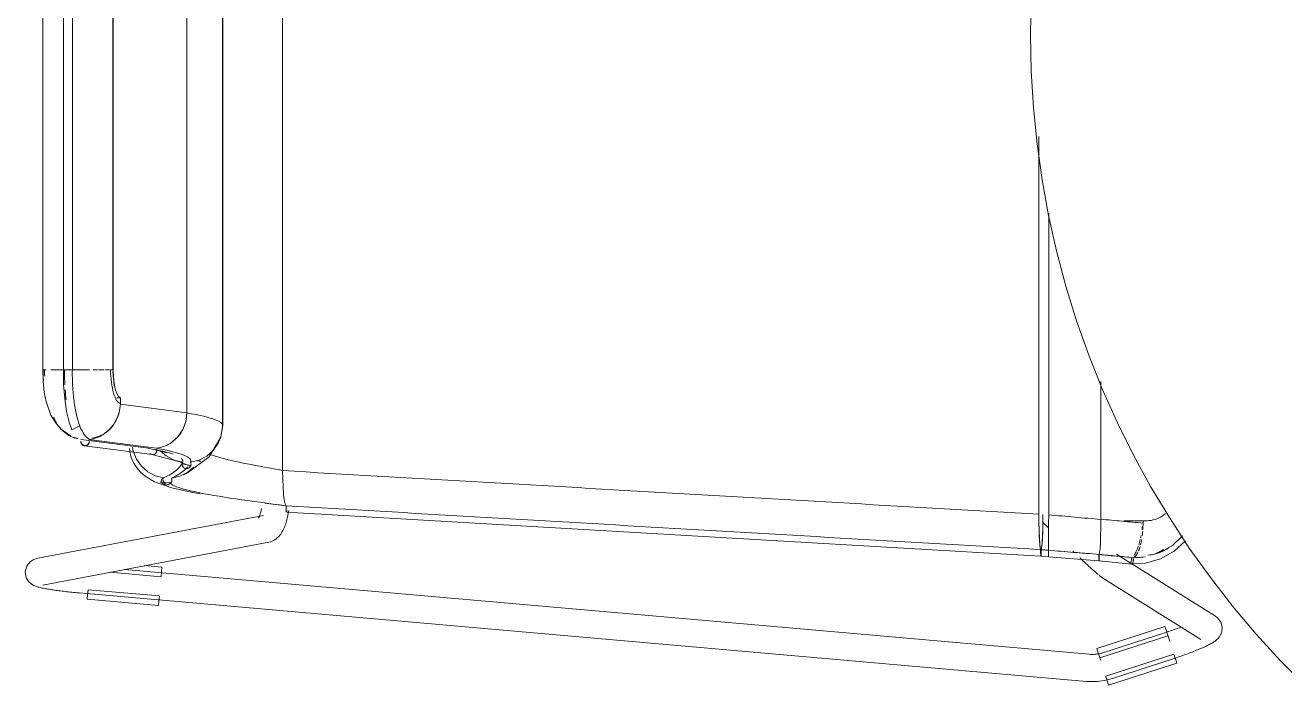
# Model space of a CAD drawing. Header units: millimetres. Extents: x 79795 to 317870, y -36033 to 97293.
# Drawn here: x 171643 to 172197, y 12019 to 12310 of the extents above; entities that cross this region are included whole.
import ezdxf

# ---------------------------------------------------------------- set-up
doc = ezdxf.new("R2010")
doc.units = ezdxf.units.MM
doc.header["$MEASUREMENT"] = 0
doc.layers.add('I-FURN', color=8, linetype='CONTINUOUS', lineweight=9)

msp = doc.modelspace()

# ---------------------------------------------------------------- linework, layer by layer
at = {"layer": 'I-FURN'}
for p, q in [((171756.06, 12497.27), (171756.06, 12113.87)), ((171756.06, 12113.87), (171756.06, 12497.27)), ((171729.55, 12477.97), (171729.55, 12133.18)), ((171729.55, 12133.18), (171729.55, 12477.97)), ((171713.96, 12471.93), (171713.96, 12139.22)), ((171713.96, 12139.22), (171713.96, 12471.93)), ((171650.59, 12453), (171650.59, 12158.15)), ((171659.63, 12453), (171659.63, 12158.15)), ((171663.59, 12158.15), (171663.59, 12453)), ((171681.43, 12453), (171681.43, 12158.15)), ((171681.49, 12158.15), (171681.49, 12453)), ((171729.71, 12133.72), (171729.71, 12438.52)), ((172085.19, 12314.21), (172085.09, 12305.57)), ((172085.09, 12305.57), (172085.41, 12289.58)), ((172085.41, 12289.58), (172086.37, 12273.61)), ((172086.37, 12273.61), (172087.97, 12257.69)), ((172088.79, 12260.89), (172088.79, 12094.62)), ((172088.79, 12094.62), (172088.79, 12260.89)), ((172087.97, 12257.69), (172090.2, 12241.85)), ((172090.2, 12241.85), (172093.07, 12226.11)), ((172093.07, 12226.11), (172096.56, 12210.49)), ((172093.11, 12227.19), (172093.11, 12094.36)), ((172093.11, 12094.36), (172093.11, 12227.19)), ((172096.56, 12210.49), (172100.67, 12195.03)), ((172100.67, 12195.03), (172105.4, 12179.75)), ((172105.4, 12179.75), (172110.73, 12164.66)), ((172110.73, 12164.66), (172116.67, 12149.81)), ((171650.59, 12158.15), (171650.7, 12153.12)), ((171650.59, 12158.15), (171650.76, 12158.15)), ((171652.08, 12158.15), (171650.61, 12158.15)), ((171656.69, 12158.15), (171654.11, 12158.15)), ((171656.84, 12158.15), (171659.87, 12158.15)), ((171659.87, 12158.15), (171656.86, 12158.15)), ((171659.63, 12158.15), (171659.72, 12151.61)), ((171659.63, 12158.15), (171659.7, 12158.15)), ((171663.48, 12158.15), (171659.63, 12158.15)), ((171659.7, 12158.15), (171659.89, 12158.15)), ((171659.89, 12158.15), (171660.2, 12158.15)), ((171660.2, 12158.15), (171660.59, 12158.15)), ((171660.59, 12158.15), (171661.04, 12158.15)), ((171661.04, 12158.15), (171661.53, 12158.15)), ((171661.53, 12158.15), (171662.03, 12158.15)), ((171662.03, 12158.15), (171662.51, 12158.15)), ((171662.51, 12158.15), (171662.92, 12158.15)), ((171662.92, 12158.15), (171663.25, 12158.15)), ((171663.25, 12158.15), (171663.48, 12158.15)), ((171663.56, 12158.15), (171667.37, 12158.15)), ((171671.12, 12158.15), (171663.56, 12158.15)), ((171667.56, 12158.15), (171667.9, 12158.15)), ((171674.59, 12158.15), (171672.75, 12158.15)), ((171677.58, 12158.15), (171675.11, 12158.15)), ((171679.9, 12158.15), (171678.16, 12158.15)), ((171681.6, 12155.11), (171681.49, 12158.15)), ((171681.92, 12152.26), (171681.6, 12155.11)), ((171650.7, 12153.12), (171651.21, 12148.3)), ((171651.21, 12148.3), (171652, 12144.26)), ((171659.72, 12151.61), (171660.21, 12145.48)), ((171682.43, 12149.77), (171681.92, 12152.26)), ((171683.1, 12147.78), (171682.43, 12149.77)), ((171683.89, 12146.43), (171683.1, 12147.78)), ((172116.07, 12092.42), (172116.07, 12152.97)), ((172116.07, 12152.97), (172116.07, 12092.42)), ((172116.67, 12149.81), (172123.19, 12135.2)), ((171652, 12144.26), (171654.12, 12138.21)), ((171660.21, 12145.48), (171661.05, 12139.86)), ((171683.08, 12145.79), (171684.75, 12145.79)), ((171684.75, 12145.79), (171683.89, 12146.43)), ((171684.68, 12143.08), (171684.75, 12145.79)), ((171713.96, 12139.22), (171684.68, 12143.08)), ((171654.12, 12138.21), (171656.52, 12134.33)), ((171661.05, 12139.86), (171662.15, 12135.17)), ((171713.48, 12135.45), (171713.96, 12139.22)), ((171656.52, 12134.33), (171658.81, 12131.86)), ((171658.81, 12131.86), (171662.71, 12129.18)), ((171662.15, 12135.17), (171663.31, 12131.72)), ((171663.31, 12131.72), (171666.85, 12133.48)), ((171710.08, 12128.79), (171712.16, 12131.9)), ((171712.16, 12131.9), (171713.48, 12135.45)), ((171729.71, 12133.72), (171728.91, 12128.68)), ((171729.55, 12133.18), (171729.08, 12129.39)), ((171729.08, 12129.39), (171729.55, 12133.18)), ((172123.19, 12135.2), (172130.3, 12120.86)), ((171662.71, 12129.18), (171662.9, 12129.08)), ((171667.34, 12127.54), (171697.03, 12123.69)), ((171670.87, 12127.08), (171673.31, 12126.76)), ((171670.88, 12127.51), (171700.58, 12123.67)), ((171707.34, 12126.3), (171710.08, 12128.79)), ((171728.84, 12128.53), (171723.73, 12119.88)), ((171727.71, 12125.82), (171725.54, 12122.69)), ((171725.55, 12122.68), (171727.72, 12125.82)), ((171728.91, 12128.68), (171727.54, 12125.51)), ((171729.08, 12129.39), (171727.71, 12125.82)), ((171727.72, 12125.82), (171729.08, 12129.39)), ((171668.9, 12124.7), (171698.67, 12120.84)), ((171688.68, 12123.57), (171688.82, 12122.15)), ((171688.82, 12122.15), (171689.48, 12119.65)), ((171690.34, 12122.3), (171689.97, 12124.04)), ((171689.97, 12124.04), (171690.34, 12122.29)), ((171690.34, 12122.29), (171691.74, 12118.78)), ((171702.54, 12122.44), (171696.25, 12123.82)), ((171697.61, 12121.37), (171698, 12121.08)), ((171698, 12121.08), (171698.44, 12120.89)), ((171698.44, 12120.89), (171698.91, 12120.83)), ((171698.59, 12120.86), (171710.21, 12117.89)), ((171698.91, 12120.83), (171699.38, 12120.89)), ((171699.38, 12120.89), (171699.82, 12121.08)), ((171699.82, 12121.08), (171700.2, 12121.38)), ((171700.2, 12121.38), (171700.5, 12121.76)), ((171700.5, 12121.76), (171700.69, 12122.21)), ((171700.69, 12122.21), (171700.77, 12122.7)), ((171700.77, 12122.7), (171700.74, 12123.2)), ((171702.07, 12122.68), (171704.95, 12120.18)), ((171704.98, 12121.68), (171702.54, 12122.44)), ((171722.67, 12120.18), (171719.28, 12118.43)), ((171719.28, 12118.42), (171722.67, 12120.18)), ((171725.54, 12122.69), (171722.67, 12120.18)), ((171722.67, 12120.18), (171725.55, 12122.68)), ((172130.3, 12120.86), (172137.97, 12106.82)), ((171689.48, 12119.65), (171690.51, 12117.28)), ((171690.51, 12117.28), (171691.89, 12115.08)), ((171691.74, 12118.78), (171693.91, 12115.7)), ((171691.89, 12115.08), (171693.57, 12113.11)), ((171693.91, 12115.7), (171696.74, 12113.22)), ((171705.25, 12119.98), (171708.34, 12118.42)), ((171708.34, 12118.42), (171712.06, 12117.53)), ((171710.21, 12117.89), (171715.53, 12115.72)), ((171711.77, 12116.85), (171715.66, 12116.02)), ((171711.86, 12116.57), (171711.9, 12117.06)), ((171711.89, 12117.06), (171711.86, 12116.56)), ((171711.94, 12116.07), (171711.86, 12116.57)), ((171711.86, 12116.56), (171711.94, 12116.07)), ((171712.06, 12117.53), (171711.89, 12117.06)), ((171711.9, 12117.06), (171712.06, 12117.53)), ((171712.14, 12115.62), (171711.94, 12116.07)), ((171711.94, 12116.07), (171712.14, 12115.62)), ((171712.46, 12115.24), (171712.14, 12115.62)), ((171712.14, 12115.62), (171712.46, 12115.24)), ((171712.86, 12114.95), (171712.46, 12115.24)), ((171712.46, 12115.24), (171712.86, 12114.94)), ((171713.32, 12114.76), (171712.86, 12114.95)), ((171712.86, 12114.94), (171713.32, 12114.75)), ((171713.81, 12114.69), (171713.32, 12114.76)), ((171713.32, 12114.75), (171713.81, 12114.69)), ((171714.3, 12114.76), (171713.81, 12114.69)), ((171713.81, 12114.69), (171714.3, 12114.75)), ((171716.95, 12115.35), (171714.11, 12112.96)), ((171714.11, 12112.94), (171716.95, 12115.35)), ((171723.73, 12119.88), (171714.19, 12112.9)), ((171714.76, 12114.95), (171714.3, 12114.76)), ((171714.3, 12114.75), (171714.76, 12114.94)), ((171715.16, 12115.24), (171714.76, 12114.95)), ((171714.76, 12114.94), (171715.17, 12115.24)), ((171715.48, 12115.62), (171715.16, 12115.24)), ((171715.17, 12115.24), (171715.48, 12115.62)), ((171715.68, 12116.07), (171715.48, 12115.62)), ((171715.48, 12115.62), (171715.68, 12116.07)), ((171715.56, 12117.53), (171719.28, 12118.42)), ((171715.56, 12117.53), (171715.72, 12117.06)), ((171715.73, 12117.06), (171715.56, 12117.53)), ((171715.76, 12116.57), (171715.68, 12116.07)), ((171715.68, 12116.07), (171715.76, 12116.56)), ((171715.72, 12117.06), (171715.76, 12116.57)), ((171715.76, 12116.56), (171715.73, 12117.06)), ((171693.57, 12113.11), (171695.53, 12111.37)), ((171695.53, 12111.37), (171699.65, 12108.86)), ((171696.74, 12113.22), (171700.06, 12111.48)), ((171700.06, 12111.48), (171703.69, 12110.57)), ((171702.77, 12109.66), (171702.44, 12108.5)), ((171703.56, 12109.11), (171703.48, 12109.6)), ((171703.48, 12109.6), (171703.56, 12109.11)), ((171703.52, 12110.1), (171703.69, 12110.57)), ((171703.69, 12110.57), (171703.52, 12110.1)), ((171703.75, 12108.66), (171703.56, 12109.11)), ((171703.56, 12109.11), (171703.75, 12108.65)), ((171707.26, 12109.06), (171707.06, 12108.61)), ((171707.06, 12108.6), (171707.27, 12109.05)), ((171710.79, 12111.31), (171707.17, 12110.52)), ((171707.17, 12110.52), (171710.79, 12111.3)), ((171707.17, 12110.52), (171707.32, 12110.05)), ((171707.33, 12110.05), (171707.17, 12110.52)), ((171707.35, 12109.55), (171707.26, 12109.06)), ((171707.27, 12109.05), (171707.36, 12109.55)), ((171707.32, 12110.05), (171707.35, 12109.55)), ((171707.36, 12109.55), (171707.33, 12110.05)), ((171714.11, 12112.96), (171710.79, 12111.31)), ((171710.79, 12111.3), (171714.11, 12112.94)), ((171714.19, 12112.9), (171712.44, 12112.01)), ((171756.06, 12113.87), (171756.11, 12110.11)), ((171756.12, 12110.1), (171756.06, 12113.8)), ((171756.11, 12110.11), (171756.27, 12106.57)), ((171756.27, 12106.57), (171756.12, 12110.04)), ((171699.65, 12108.86), (171707.27, 12106.19)), ((171702.44, 12108.5), (171706.29, 12108.69)), ((171704.06, 12108.27), (171703.75, 12108.66)), ((171703.75, 12108.65), (171704.06, 12108.26)), ((171704.45, 12107.97), (171704.06, 12108.27)), ((171704.06, 12108.26), (171704.45, 12107.96)), ((171704.91, 12107.77), (171704.45, 12107.97)), ((171704.45, 12107.96), (171704.91, 12107.77)), ((171705.39, 12107.7), (171704.91, 12107.77)), ((171704.91, 12107.77), (171705.39, 12107.69)), ((171705.88, 12107.76), (171705.39, 12107.7)), ((171705.39, 12107.69), (171705.88, 12107.75)), ((171706.34, 12107.94), (171705.88, 12107.76)), ((171705.88, 12107.75), (171706.34, 12107.94)), ((171706.74, 12108.23), (171706.34, 12107.94)), ((171706.34, 12107.94), (171706.74, 12108.23)), ((171707.06, 12108.61), (171706.74, 12108.23)), ((171706.74, 12108.23), (171707.06, 12108.6)), ((171707.27, 12106.19), (171715.79, 12104.3)), ((171715.79, 12104.3), (171719.86, 12103.57)), ((171756.27, 12106.57), (171756.51, 12103.47)), ((171756.51, 12103.47), (171756.27, 12106.52)), ((171756.51, 12103.47), (171756.82, 12100.97)), ((171756.82, 12100.97), (171756.51, 12103.44)), ((172137.97, 12106.82), (172146.19, 12093.1)), ((171756.82, 12100.97), (171757.18, 12099.23)), ((171757.19, 12099.23), (171756.82, 12100.96)), ((171757.18, 12099.23), (171757.59, 12098.32)), ((171757.59, 12098.32), (171757.19, 12099.23)), ((171757.57, 12097.85), (171757.56, 12097.36)), ((171757.56, 12097.35), (171757.57, 12097.85)), ((171757.59, 12098.32), (171757.57, 12097.85)), ((171757.57, 12097.85), (171757.59, 12098.32)), ((171747.69, 12094.06), (171648.4, 12075.24)), ((171745.46, 12092.84), (171745.48, 12092.86)), ((171745.48, 12092.86), (171745.52, 12092.93)), ((171745.52, 12092.93), (171745.57, 12093.02)), ((171745.57, 12093.02), (171745.64, 12093.17)), ((171745.64, 12093.17), (171745.73, 12093.37)), ((171745.73, 12093.37), (171745.83, 12093.6)), ((171745.83, 12093.6), (171745.93, 12093.87)), ((171745.93, 12093.87), (171746.03, 12094.17)), ((171746.03, 12094.17), (171746.14, 12094.51)), ((171746.14, 12094.51), (171746.25, 12094.87)), ((171746.25, 12094.87), (171746.36, 12095.27)), ((171746.36, 12095.27), (171746.46, 12095.69)), ((171746.46, 12095.69), (171746.57, 12096.14)), ((171746.57, 12096.14), (171746.67, 12096.61)), ((171746.67, 12096.61), (171746.77, 12097.1)), ((171757.56, 12097.36), (171757.57, 12096.86)), ((171757.57, 12096.86), (171757.56, 12097.35)), ((171757.57, 12096.86), (171757.59, 12096.41)), ((171757.59, 12096.41), (171757.57, 12096.86)), ((171757.59, 12096.41), (171757.63, 12096.02)), ((171757.63, 12096.02), (171757.59, 12096.41)), ((171757.63, 12096.02), (171757.67, 12095.73)), ((171757.67, 12095.72), (171757.63, 12096.02)), ((171757.77, 12095.46), (171757.83, 12095.52)), ((171757.83, 12095.52), (171757.77, 12095.46)), ((172089.68, 12076.17), (171757.77, 12095.46)), ((171757.88, 12095.71), (171757.92, 12096)), ((171757.92, 12095.99), (171757.88, 12095.7)), ((171757.92, 12096), (171757.96, 12096.38)), ((171757.96, 12096.37), (171757.92, 12095.99)), ((171757.96, 12092.22), (171758.13, 12092.86)), ((171758.13, 12092.86), (171758.28, 12093.52)), ((171758.28, 12093.52), (171758.42, 12094.19)), ((171758.42, 12094.19), (171758.56, 12094.87)), ((171758.56, 12094.87), (171758.68, 12095.56)), ((171758.68, 12095.56), (171758.8, 12096.27)), ((172088.79, 12094.62), (172088.82, 12090.84)), ((172090.55, 12090.83), (172090.58, 12094.51)), ((172093.11, 12094.36), (172093.1, 12090.57)), ((172093.1, 12090.57), (172093.11, 12094.36)), ((172116.05, 12088.65), (172116.07, 12092.42)), ((172146.19, 12093.1), (172154.96, 12079.72)), ((171755.62, 12086.44), (171755.94, 12086.98)), ((171755.94, 12086.98), (171756.23, 12087.51)), ((171756.23, 12087.51), (171756.5, 12088.07)), ((171756.5, 12088.07), (171756.75, 12088.63)), ((171756.75, 12088.63), (171756.99, 12089.2)), ((171756.99, 12089.2), (171757.21, 12089.78)), ((171757.21, 12089.78), (171757.42, 12090.37)), ((171757.42, 12090.37), (171757.61, 12090.97)), ((171757.61, 12090.97), (171757.79, 12091.59)), ((171757.79, 12091.59), (171757.96, 12092.22)), ((172088.82, 12090.84), (172088.89, 12087.27)), ((172088.89, 12087.27), (172089.02, 12084.14)), ((172090.35, 12084.16), (172090.47, 12087.28)), ((172090.43, 12091.13), (172093.1, 12088.56)), ((172090.47, 12087.28), (172090.55, 12090.83)), ((172092.99, 12087.01), (172092.98, 12090.57)), ((172092.98, 12090.57), (172092.99, 12087.01)), ((172093.1, 12087), (172093.09, 12083.87)), ((172093.09, 12083.87), (172093.1, 12087)), ((172093.1, 12090.57), (172093.1, 12087.01)), ((172093.1, 12087), (172093.1, 12090.57)), ((172115.97, 12085.12), (172116.05, 12088.56)), ((172116.05, 12088.56), (172115.97, 12085.05)), ((172116.07, 12092.3), (172116.05, 12088.65)), ((172126.11, 12091.71), (172135.87, 12091.71)), ((172134.63, 12091.76), (172134.63, 12090.72)), ((171650.64, 12063.45), (171749.93, 12082.27)), ((171749.93, 12082.27), (171750.91, 12082.52)), ((171750.91, 12082.52), (171751.81, 12082.89)), ((171751.81, 12082.89), (171752.6, 12083.33)), ((171752.6, 12083.33), (171753.29, 12083.81)), ((171753.29, 12083.81), (171753.88, 12084.32)), ((171753.88, 12084.32), (171754.4, 12084.84)), ((171754.4, 12084.84), (171754.86, 12085.37)), ((171754.86, 12085.37), (171755.26, 12085.9)), ((171755.26, 12085.9), (171755.62, 12086.44)), ((172089.02, 12084.14), (172089.18, 12081.64)), ((172089.18, 12081.64), (172089.37, 12079.89)), ((172089.99, 12079.91), (172090.18, 12081.66)), ((172090.18, 12081.66), (172090.35, 12084.16)), ((172093.01, 12081.39), (172092.99, 12083.89)), ((172092.99, 12083.88), (172093.01, 12081.38)), ((172093.02, 12079.64), (172093.01, 12081.39)), ((172093.01, 12081.38), (172093.02, 12079.63)), ((172093.08, 12081.37), (172093.06, 12079.62)), ((172093.06, 12079.62), (172093.08, 12081.37)), ((172093.09, 12083.87), (172093.08, 12081.37)), ((172093.08, 12081.37), (172093.09, 12083.87)), ((172115.71, 12079.54), (172115.86, 12082.02)), ((172115.86, 12081.98), (172115.71, 12079.54)), ((172115.86, 12082.02), (172115.97, 12085.12)), ((172115.97, 12085.05), (172115.86, 12082.02)), ((172147.7, 12081), (172151.92, 12085.03)), ((172148.28, 12078.32), (172153.28, 12082.92)), ((172089.37, 12079.89), (172089.58, 12079)), ((172089.58, 12079), (172089.57, 12078.53)), ((172089.57, 12078.53), (172089.57, 12078.04)), ((172089.57, 12078.04), (172089.58, 12077.55)), ((172089.58, 12077.55), (172089.59, 12077.1)), ((172089.59, 12077.1), (172089.61, 12076.72)), ((172089.61, 12076.72), (172089.63, 12076.42)), ((172089.63, 12076.42), (172089.66, 12076.23)), ((172089.66, 12076.23), (172089.68, 12076.17)), ((172089.68, 12076.17), (172089.71, 12076.24)), ((172089.68, 12076.16), (172093.04, 12075.9)), ((172089.71, 12076.24), (172089.74, 12076.43)), ((172089.74, 12076.43), (172089.76, 12076.72)), ((172089.76, 12076.72), (172089.78, 12077.1)), ((172089.78, 12079.01), (172089.99, 12079.91)), ((172089.79, 12078.54), (172089.78, 12079.01)), ((172089.78, 12077.1), (172089.79, 12077.56)), ((172089.79, 12078.05), (172089.79, 12078.54)), ((172089.79, 12077.56), (172089.79, 12078.05)), ((172093.03, 12078.27), (172093.04, 12078.74)), ((172093.04, 12078.74), (172093.03, 12078.27)), ((172093.03, 12077.77), (172093.03, 12078.27)), ((172093.03, 12078.27), (172093.03, 12077.77)), ((172093.03, 12077.28), (172093.03, 12077.77)), ((172093.03, 12077.77), (172093.03, 12077.28)), ((172093.04, 12076.83), (172093.03, 12077.28)), ((172093.03, 12077.28), (172093.04, 12076.83)), ((172093.04, 12076.45), (172093.04, 12076.83)), ((172093.04, 12076.83), (172093.04, 12076.44)), ((172093.04, 12076.15), (172093.04, 12076.45)), ((172093.04, 12076.44), (172093.04, 12076.15)), ((172093.05, 12076.15), (172093.04, 12075.96)), ((172093.04, 12075.97), (172093.04, 12076.15)), ((172093.04, 12076.15), (172093.04, 12075.96)), ((172093.04, 12075.96), (172093.05, 12076.15)), ((172093.04, 12075.9), (172093.04, 12075.97)), ((172093.04, 12075.96), (172093.04, 12075.9)), ((172093.04, 12075.96), (172093.04, 12075.89)), ((172093.04, 12075.89), (172093.04, 12075.96)), ((172115.24, 12074.07), (172093.04, 12075.89)), ((172093.06, 12079.62), (172093.05, 12078.73)), ((172093.05, 12078.73), (172093.06, 12079.62)), ((172093.05, 12078.73), (172093.05, 12078.26)), ((172093.05, 12078.26), (172093.05, 12078.73)), ((172093.05, 12078.26), (172093.05, 12077.77)), ((172093.05, 12077.76), (172093.05, 12078.26)), ((172093.05, 12077.77), (172093.05, 12077.28)), ((172093.05, 12077.27), (172093.05, 12077.76)), ((172093.05, 12077.28), (172093.05, 12076.83)), ((172093.05, 12076.82), (172093.05, 12077.27)), ((172093.05, 12076.83), (172093.05, 12076.44)), ((172093.05, 12076.44), (172093.05, 12076.82)), ((172093.05, 12076.44), (172093.05, 12076.15)), ((172093.05, 12076.15), (172093.05, 12076.44)), ((172104.29, 12077.8), (172103.78, 12078.28)), ((172115.14, 12076.43), (172115.15, 12076.91)), ((172115.15, 12076.9), (172115.14, 12076.43)), ((172115.14, 12076.43), (172115.14, 12075.93)), ((172115.14, 12075.94), (172115.14, 12076.43)), ((172115.14, 12075.45), (172115.14, 12075.94)), ((172115.14, 12075.93), (172115.14, 12075.44)), ((172115.34, 12076.92), (172115.53, 12077.81)), ((172115.53, 12077.8), (172115.34, 12076.92)), ((172115.34, 12076.45), (172115.34, 12076.92)), ((172115.34, 12076.92), (172115.34, 12076.45)), ((172115.35, 12075.95), (172115.34, 12076.45)), ((172115.34, 12076.45), (172115.35, 12075.95)), ((172115.34, 12075.46), (172115.35, 12075.95)), ((172115.35, 12075.95), (172115.34, 12075.46)), ((172115.53, 12077.81), (172115.71, 12079.54)), ((172115.71, 12079.52), (172115.53, 12077.81)), ((172129.33, 12072.95), (172122.88, 12076.99)), ((172141.87, 12077.63), (172147.7, 12081)), ((172142.27, 12074.93), (172148.28, 12078.32)), ((172154.96, 12079.72), (172164.26, 12066.7)), ((171643.64, 12072.1), (171642.81, 12069.35)), ((171643.64, 12072.1), (171644.97, 12073.68)), ((171644.97, 12073.68), (171646.05, 12074.43)), ((171646.05, 12074.43), (171646.85, 12074.8)), ((171646.85, 12074.8), (171647.47, 12075.02)), ((171647.47, 12075.02), (171647.99, 12075.15)), ((171647.99, 12075.15), (171648.4, 12075.24)), ((172110.86, 12032.98), (171686.51, 12070.26)), ((171702.99, 12071.31), (171695.09, 12072)), ((171702.99, 12071.31), (171702.81, 12069.27)), ((172107.26, 12074.98), (172106.77, 12075.44)), ((172107.73, 12074.54), (172107.26, 12074.98)), ((172108.2, 12074.1), (172107.73, 12074.54)), ((172108.67, 12073.66), (172108.2, 12074.1)), ((172109.12, 12073.24), (172108.67, 12073.66)), ((172109.56, 12072.83), (172109.12, 12073.24)), ((172110, 12072.42), (172109.56, 12072.83)), ((172110.42, 12072.03), (172110, 12072.42)), ((172110.84, 12071.65), (172110.42, 12072.03)), ((172111.24, 12071.28), (172110.84, 12071.65)), ((172111.63, 12070.93), (172111.24, 12071.28)), ((172112.01, 12070.58), (172111.63, 12070.93)), ((172112.37, 12070.26), (172112.01, 12070.58)), ((172112.72, 12069.94), (172112.37, 12070.26)), ((172115.16, 12074.99), (172115.14, 12075.45)), ((172115.14, 12075.44), (172115.16, 12074.99)), ((172115.17, 12074.61), (172115.19, 12074.32)), ((172115.19, 12074.32), (172115.17, 12074.61)), ((172115.19, 12074.32), (172115.22, 12074.13)), ((172115.22, 12074.13), (172115.19, 12074.32)), ((172115.22, 12074.13), (172115.24, 12074.07)), ((172115.24, 12074.07), (172115.22, 12074.13)), ((172115.27, 12074.14), (172115.24, 12074.07)), ((172115.24, 12074.07), (172115.27, 12074.13)), ((172129.73, 12072.64), (172115.24, 12074.07)), ((172115.27, 12074.13), (172115.29, 12074.32)), ((172115.29, 12074.32), (172115.31, 12074.62)), ((172115.31, 12074.62), (172115.29, 12074.33)), ((172115.33, 12075.01), (172115.31, 12074.62)), ((172115.31, 12074.62), (172115.33, 12075)), ((172115.33, 12075), (172115.34, 12075.46)), ((172115.34, 12075.46), (172115.33, 12075.01)), ((172128.84, 12072.77), (172135.75, 12073.05)), ((172166.47, 12049.68), (172129.7, 12072.71)), ((172135.75, 12073.05), (172142.27, 12074.93)), ((171642.81, 12069.35), (171643.29, 12066.59)), ((171643.29, 12066.59), (171644.33, 12064.94)), ((171644.33, 12064.94), (171645.24, 12064.08)), ((171680.14, 12069.05), (171702.62, 12067.08)), ((171702.81, 12069.27), (171702.63, 12067.2)), ((172113.06, 12069.64), (172112.72, 12069.94)), ((172113.38, 12069.35), (172113.06, 12069.64)), ((172113.69, 12069.08), (172113.38, 12069.35)), ((172113.99, 12068.82), (172113.69, 12069.08)), ((172114.26, 12068.58), (172113.99, 12068.82)), ((172114.53, 12068.35), (172114.26, 12068.58)), ((172114.78, 12068.13), (172114.53, 12068.35)), ((172115.02, 12067.93), (172114.78, 12068.13)), ((172115.25, 12067.74), (172115.02, 12067.93)), ((172115.48, 12067.56), (172115.25, 12067.74)), ((172115.7, 12067.39), (172115.48, 12067.56)), ((172115.93, 12067.22), (172115.7, 12067.39)), ((172116.19, 12067.03), (172115.93, 12067.22)), ((172116.51, 12066.82), (172116.19, 12067.03)), ((172116.51, 12066.82), (172160.09, 12039.51)), ((172164.26, 12066.7), (172174.06, 12054.06)), ((171645.24, 12064.08), (171645.95, 12063.61)), ((171645.95, 12063.61), (171646.51, 12063.3)), ((171646.51, 12063.3), (171646.98, 12063.09)), ((171646.98, 12063.09), (171647.41, 12062.92)), ((171647.41, 12062.92), (171647.81, 12062.78)), ((171647.81, 12062.78), (171648.21, 12062.65)), ((171648.21, 12062.65), (171648.6, 12062.54)), ((171648.6, 12062.54), (171649.01, 12062.43)), ((171649.01, 12062.43), (171649.42, 12062.32)), ((171649.42, 12062.32), (171649.85, 12062.22)), ((171649.85, 12062.22), (171650.29, 12062.13)), ((171650.29, 12062.13), (171650.75, 12062.03)), ((171650.75, 12062.03), (171651.23, 12061.93)), ((171651.23, 12061.93), (171651.72, 12061.84)), ((171651.72, 12061.84), (171652.24, 12061.74)), ((171652.24, 12061.74), (171652.77, 12061.65)), ((171652.77, 12061.65), (171653.32, 12061.56)), ((171653.32, 12061.56), (171653.89, 12061.47)), ((171653.89, 12061.47), (171654.48, 12061.37)), ((171654.48, 12061.37), (171655.08, 12061.28)), ((171655.08, 12061.28), (171655.7, 12061.19)), ((171655.7, 12061.19), (171656.33, 12061.1)), ((171656.33, 12061.1), (171656.98, 12061.01)), ((171656.98, 12061.01), (171657.65, 12060.93)), ((171657.65, 12060.93), (171658.32, 12060.84)), ((171658.32, 12060.84), (171659.01, 12060.75)), ((171659.01, 12060.75), (171659.71, 12060.67)), ((171659.71, 12060.67), (171660.42, 12060.59)), ((171660.42, 12060.59), (171661.13, 12060.5)), ((171661.13, 12060.5), (171661.86, 12060.42)), ((171661.86, 12060.42), (171662.59, 12060.35)), ((171662.59, 12060.35), (171663.33, 12060.27)), ((171663.33, 12060.27), (171664.08, 12060.2)), ((171664.08, 12060.2), (171664.83, 12060.12)), ((171664.83, 12060.12), (171665.58, 12060.05)), ((171665.58, 12060.05), (171666.33, 12059.99)), ((171666.33, 12059.99), (171666.49, 12059.97)), ((171666.49, 12059.97), (172109.81, 12021.03)), ((171670.09, 12057.16), (171670.27, 12059.2)), ((171670.27, 12059.2), (171670.45, 12061.27)), ((171701.88, 12058.63), (171670.46, 12061.39)), ((171701.5, 12054.4), (171670.09, 12057.16)), ((171701.68, 12056.44), (171701.5, 12054.4)), ((171701.86, 12058.51), (171701.68, 12056.44)), ((172174.06, 12054.06), (172184.37, 12041.82)), ((172167.59, 12048.79), (172166.47, 12049.68)), ((172167.59, 12048.79), (172168.81, 12047.06)), ((172144.28, 12045.15), (172114.27, 12035.46)), ((172144.23, 12042.43), (172117.42, 12033.72)), ((172144.56, 12042.54), (172144.23, 12042.43)), ((172144.28, 12045.15), (172144.91, 12043.2)), ((172145.25, 12042.77), (172144.56, 12042.54)), ((172144.91, 12043.2), (172145.55, 12041.23)), ((172145.94, 12043), (172145.25, 12042.77)), ((172146.63, 12043.23), (172145.94, 12043)), ((172147.31, 12043.47), (172146.63, 12043.23)), ((172147.98, 12043.7), (172147.31, 12043.47)), ((172148.65, 12043.94), (172147.98, 12043.7)), ((172149.3, 12044.17), (172148.65, 12043.94)), ((172149.95, 12044.41), (172149.3, 12044.17)), ((172150.59, 12044.64), (172149.95, 12044.41)), ((172151.21, 12044.88), (172150.59, 12044.64)), ((172169.23, 12042.85), (172168.7, 12041.47)), ((172168.81, 12047.06), (172169.4, 12044.83)), ((172169.4, 12044.83), (172169.23, 12042.85)), ((172115.58, 12031.42), (172145.59, 12041.11)), ((172146.42, 12038.53), (172145.62, 12041.01)), ((172163.48, 12037.09), (172163.02, 12036.86)), ((172163.92, 12037.31), (172163.48, 12037.09)), ((172164.34, 12037.54), (172163.92, 12037.31)), ((172164.76, 12037.77), (172164.34, 12037.54)), ((172165.16, 12038.01), (172164.76, 12037.77)), ((172165.55, 12038.25), (172165.16, 12038.01)), ((172165.93, 12038.51), (172165.55, 12038.25)), ((172166.32, 12038.79), (172165.93, 12038.51)), ((172166.73, 12039.1), (172166.32, 12038.79)), ((172167.15, 12039.47), (172166.73, 12039.1)), ((172167.62, 12039.93), (172167.15, 12039.47)), ((172168.14, 12040.56), (172167.62, 12039.93)), ((172168.7, 12041.47), (172168.14, 12040.56)), ((172184.37, 12041.82), (172195.16, 12030.01)), ((172110.88, 12032.97), (172110.86, 12032.98)), ((172111.54, 12032.93), (172110.88, 12032.97)), ((172112.2, 12032.91), (172111.54, 12032.93)), ((172112.87, 12032.92), (172112.2, 12032.91)), ((172113.53, 12032.96), (172112.87, 12032.92)), ((172114.19, 12033.02), (172113.53, 12032.96)), ((172114.84, 12033.11), (172114.19, 12033.02)), ((172114.9, 12033.51), (172114.27, 12035.46)), ((172115.49, 12033.22), (172114.84, 12033.11)), ((172115.54, 12031.54), (172114.9, 12033.51)), ((172116.14, 12033.36), (172115.49, 12033.22)), ((172116.78, 12033.53), (172116.14, 12033.36)), ((172117.42, 12033.72), (172116.78, 12033.53)), ((172148.19, 12033.04), (172118.19, 12023.35)), ((172148.23, 12032.92), (172148.87, 12030.95)), ((172149.14, 12031.42), (172148.4, 12031.17)), ((172149.87, 12031.66), (172149.14, 12031.42)), ((172150.61, 12031.91), (172149.87, 12031.66)), ((172151.33, 12032.16), (172150.61, 12031.91)), ((172152.06, 12032.41), (172151.33, 12032.16)), ((172152.77, 12032.67), (172152.06, 12032.41)), ((172153.48, 12032.92), (172152.77, 12032.67)), ((172154.18, 12033.18), (172153.48, 12032.92)), ((172154.87, 12033.43), (172154.18, 12033.18)), ((172155.54, 12033.69), (172154.87, 12033.43)), ((172156.21, 12033.94), (172155.54, 12033.69)), ((172156.86, 12034.19), (172156.21, 12033.94)), ((172157.5, 12034.45), (172156.86, 12034.19)), ((172158.13, 12034.7), (172157.5, 12034.45)), ((172158.74, 12034.94), (172158.13, 12034.7)), ((172159.34, 12035.19), (172158.74, 12034.94)), ((172159.91, 12035.44), (172159.34, 12035.19)), ((172160.48, 12035.68), (172159.91, 12035.44)), ((172161.02, 12035.92), (172160.48, 12035.68)), ((172161.55, 12036.16), (172161.02, 12035.92)), ((172162.06, 12036.39), (172161.55, 12036.16)), ((172162.55, 12036.63), (172162.06, 12036.39)), ((172163.02, 12036.86), (172162.55, 12036.63)), ((172115.99, 12030.16), (172115.61, 12031.32)), ((172149.5, 12029), (172119.49, 12019.31)), ((172121.12, 12022.31), (172147.94, 12031.02)), ((172148.4, 12031.17), (172147.94, 12031.02)), ((172148.87, 12030.95), (172149.5, 12029)), ((172195.16, 12030.01), (172206.41, 12018.63)), ((172109.81, 12021.02), (172110.95, 12020.95)), ((172110.95, 12020.95), (172112.09, 12020.91)), ((172112.09, 12020.91), (172113.23, 12020.93)), ((172113.23, 12020.93), (172114.37, 12020.99)), ((172114.37, 12020.99), (172115.51, 12021.09)), ((172115.51, 12021.09), (172116.64, 12021.24)), ((172116.64, 12021.24), (172117.77, 12021.44)), ((172117.77, 12021.44), (172118.88, 12021.68)), ((172118.86, 12021.26), (172118.22, 12023.23)), ((172119.49, 12019.31), (172118.86, 12021.26)), ((172118.88, 12021.68), (172119.99, 12021.97)), ((172119.99, 12021.97), (172121.08, 12022.29)), ((172121.08, 12022.29), (172121.12, 12022.31))]:
    msp.add_line(p, q, dxfattribs=at)
for centre, major_axis, ratio, start_param, end_param in [((171654.87, 12158.15), (0, -12.4), 0.287441, 4.712389, 4.932602), ((171666.34, 12158.15), (-15.75, 0), 0.000004, 2.669107, 2.851347), ((171698.89, 12139.35), (0, 15.78), 0.955139, 3.737469, 4.704147), ((171698.89, 12139.35), (0, 15.78), 0.955139, 3.495799, 3.737346), ((171698.9, 12122.79), (0, 1.96), 0.955139, 2.379629, 4.923331), ((171698.89, 12139.35), (0, 15.78), 0.955139, 3.254129, 3.495629)]:
    msp.add_ellipse(centre, major_axis=major_axis, ratio=ratio, start_param=start_param, end_param=end_param, dxfattribs=at)
for points in [[(171650.87, 12153.55), (171650.74, 12155.02), (171650.67, 12156.57), (171650.68, 12158.15)], [(171660.26, 12151.55), (171660.15, 12153.73), (171660.12, 12155.93), (171660.16, 12158.15)], [(171684.67, 12143.33), (171684.11, 12143.45), (171683.01, 12144.4), (171681.61, 12147.72), (171680.65, 12152.52), (171680.39, 12156.25), (171680.36, 12158.15)], [(171681.44, 12157.31), (171681.5, 12154.53), (171681.86, 12151.99), (171682.38, 12149.77)], [(171660.84, 12144.99), (171660.66, 12146.41), (171660.49, 12147.86), (171660.38, 12149.33)], [(171670.88, 12127.51), (171672.12, 12127.66), (171674.5, 12128.24), (171677.84, 12130.01), (171680.67, 12132.54), (171682.87, 12135.68), (171684.28, 12139.28), (171684.64, 12141.78), (171684.68, 12143.08)], [(171670.89, 12127.72), (171670.16, 12128.07), (171668.75, 12129.38), (171667.49, 12131.85), (171666.92, 12133.31)], [(171729.55, 12133.18), (171729.65, 12133.36), (171729.71, 12133.54), (171729.71, 12133.72)], [(171666, 12127.98), (171665.32, 12128.14), (171664.65, 12128.34), (171663.99, 12128.59)], [(171676.39, 12129.5), (171675.13, 12128.8), (171673.77, 12128.4), (171672.38, 12128.06)], [(171707.9, 12121.07), (171706.01, 12121.73), (171703.2, 12122.38), (171700.16, 12123.04)], [(171715.56, 12117.53), (171716.11, 12118.56), (171714.14, 12120.6), (171706.08, 12122.65), (171700.58, 12123.67)], [(171712.06, 12117.53), (171712.35, 12118.08), (171712.21, 12118.62), (171711.64, 12119.17)], [(171720.03, 12117.92), (171719.56, 12117.98), (171719.09, 12118.03), (171718.63, 12118.09)], [(171922.3, 12104.21), (171866.84, 12107.4), (171811.42, 12110.6), (171756.06, 12113.8)], [(172088.79, 12094.62), (172033.26, 12097.82), (171977.73, 12101.01), (171922.3, 12104.21)], [(171757.57, 12098.34), (171754.45, 12098.73), (171751.29, 12099.13), (171748.17, 12099.53)], [(171757.59, 12098.32), (171812.82, 12095.1), (171923.42, 12088.66), (172034.18, 12082.22), (172089.58, 12079)], [(172104.6, 12093.33), (172100.77, 12093.67), (172096.94, 12094.01), (172093.11, 12094.36)], [(172116.07, 12092.3), (172112.25, 12092.64), (172108.43, 12092.98), (172104.6, 12093.33)], [(172134.63, 12090.72), (172131.6, 12090.98), (172125.46, 12091.52), (172119.21, 12092.11), (172116.07, 12092.42)], [(172134.21, 12087.88), (172134.28, 12088.35), (172134.33, 12088.83), (172134.38, 12089.3)], [(172134.46, 12087), (172134.41, 12086.39), (172134.34, 12085.79), (172134.27, 12085.2)], [(172134.63, 12090.72), (172134.62, 12089.77), (172134.58, 12088.84), (172134.53, 12087.94)], [(172136.14, 12091.71), (172135.64, 12091.7), (172135.13, 12091.72), (172134.63, 12091.76)], [(172132.71, 12080.93), (172132.96, 12081.74), (172133.19, 12082.61), (172133.41, 12083.53)], [(172134.02, 12083.51), (172133.88, 12082.67), (172133.72, 12081.86), (172133.53, 12081.13)], [(172133.56, 12084.19), (172133.63, 12084.52), (172133.7, 12084.86), (172133.77, 12085.2)], [(172093.05, 12078.73), (172092.47, 12078.78), (172091.32, 12078.87), (172090.16, 12078.96), (172089.58, 12079)], [(172089.78, 12079.01), (172089.8, 12078.42), (172089.8, 12076.91), (172089.72, 12076.17), (172089.68, 12076.16)], [(172093.04, 12078.74), (172092.49, 12078.79), (172091.41, 12078.88), (172090.32, 12078.97), (172089.78, 12079.01)], [(172093.05, 12078.73), (172096.77, 12078.43), (172104.2, 12077.83), (172111.63, 12077.22), (172115.34, 12076.92)], [(172130.29, 12075.48), (172127.85, 12075.72), (172122.9, 12076.2), (172117.86, 12076.68), (172115.34, 12076.92)], [(172122.23, 12076.2), (172120.29, 12076.39), (172118.34, 12076.59), (172116.38, 12076.78)], [(172132.46, 12078.03), (172132.13, 12077.34), (172131.43, 12076.19), (172130.68, 12075.63), (172130.29, 12075.48)], [(172130.65, 12076.49), (172130.97, 12076.9), (172131.29, 12077.42), (172131.6, 12078.06)], [(172131.12, 12075.52), (172132.02, 12075.54), (172132.92, 12075.6), (172133.81, 12075.7)], [(172131.72, 12078.31), (172132.01, 12078.95), (172132.29, 12079.69), (172132.55, 12080.51)], [(172135.57, 12075.83), (172134.34, 12075.63), (172133.08, 12075.6), (172131.82, 12075.59)], [(172133.35, 12080.46), (172133.14, 12079.73), (172132.9, 12079.09), (172132.66, 12078.5)], [(172128.99, 12072.83), (172129.03, 12072.87), (172129.13, 12072.99), (172129.26, 12073.29), (172129.38, 12073.67), (172129.47, 12074.13), (172129.53, 12074.62), (172129.57, 12075.12), (172129.56, 12075.43), (172129.56, 12075.58)]]:
    msp.add_open_spline(points, degree=3, dxfattribs=at)
for points, knots in [([(171666.85, 12133.48), (171666.31, 12134.9), (171665.31, 12138.23), (171664.22, 12144.29), (171663.59, 12151.15), (171663.52, 12155.8), (171663.56, 12158.15)], [0.3397465, 0.3397465, 0.3397465, 0.3397465, 0.5, 0.6666667, 0.8333333, 0.9999948, 0.9999948, 0.9999948, 0.9999948]), ([(171655.43, 12137.28), (171655.62, 12136.76), (171656.18, 12135.42), (171656.92, 12134.16), (171657.45, 12133.44)], [0.260519, 0.260519, 0.260519, 0.260519, 0.3333333, 0.4544474, 0.4544474, 0.4544474, 0.4544474]), ([(171684.11, 12139.49), (171683.79, 12138.28), (171682.36, 12134.78), (171679.91, 12131.48), (171677.76, 12130.35)], [-0.8309955, -0.8309955, -0.8309955, -0.8309955, -0.6666667, -0.3333333, -0.3333333, -0.3333333, -0.3333333]), ([(171729.71, 12133.72), (171729.71, 12134.55), (171727.32, 12136.38), (171719.68, 12138.21), (171713.96, 12139.22)], [0.0892847, 0.0892847, 0.0892847, 0.0892847, 0.5, 1, 1, 1, 1]), ([(171658.08, 12132.64), (171658.87, 12131.7), (171660.69, 12130.02), (171663.5, 12128.43), (171665.42, 12127.96), (171666.15, 12127.8)], [0.5, 0.5, 0.5, 0.5, 0.6666667, 0.8333333, 0.9365189, 0.9365189, 0.9365189, 0.9365189]), ([(171667.3, 12126.66), (171667.29, 12126.52), (171667.31, 12126.3), (171667.38, 12126), (171667.47, 12125.74), (171667.66, 12125.42), (171667.95, 12125.1), (171668.3, 12124.87), (171668.65, 12124.73), (171668.96, 12124.68), (171669.24, 12124.68), (171669.5, 12124.71), (171669.75, 12124.79), (171670.01, 12124.9), (171670.32, 12125.09), (171670.64, 12125.41), (171670.88, 12125.81), (171670.99, 12126.17), (171671.04, 12126.43), (171671.06, 12126.59), (171671.06, 12126.66)], [0.1111111, 0.1111111, 0.1111111, 0.1111111, 0.1666667, 0.1944444, 0.2222222, 0.2777778, 0.3333333, 0.3888889, 0.4444444, 0.4791667, 0.5138889, 0.5486111, 0.5833333, 0.6180556, 0.6527778, 0.7222222, 0.7916667, 0.8263889, 0.8611111, 0.8888889, 0.8888889, 0.8888889, 0.8888889]), ([(171670.97, 12126.26), (171670.93, 12126.15), (171670.83, 12125.91), (171670.55, 12125.5), (171670.01, 12125.05), (171669.14, 12124.79), (171668.35, 12125.02), (171667.84, 12125.42), (171667.55, 12125.8), (171667.36, 12126.26), (171667.32, 12126.59), (171667.31, 12126.75)], [-0.8125, -0.8125, -0.8125, -0.8125, -0.765625, -0.71875, -0.625, -0.5, -0.375, -0.3125, -0.25, -0.1875, -0.125, -0.125, -0.125, -0.125]), ([(171756.06, 12113.87), (171750.67, 12114.85), (171739.89, 12116.79), (171729.18, 12119.23), (171724.93, 12120.69), (171723.78, 12121.17)], [0, 0, 0, 0, 0.25, 0.5, 0.625, 0.625, 0.625, 0.625]), ([(171703.69, 12110.57), (171706.09, 12111.73), (171709.52, 12113.82), (171711.3, 12115.92), (171711.77, 12116.85)], [0, 0, 0, 0, 0.5, 0.9025383, 0.9025383, 0.9025383, 0.9025383]), ([(171707.17, 12110.52), (171709.58, 12111.69), (171712.24, 12113.32), (171713.91, 12114.94), (171714.3, 12115.4)], [0, 0, 0, 0, 0.5, 0.6963068, 0.6963068, 0.6963068, 0.6963068]), ([(171705.9, 12106.8), (171705.27, 12107.03), (171702.36, 12108.29), (171702.13, 12109.55), (171703.69, 12110.57)], [0.6929173, 0.6929173, 0.6929173, 0.6929173, 0.75, 1, 1, 1, 1]), ([(171757.59, 12098.32), (171750.04, 12099.34), (171734.82, 12101.37), (171716.39, 12104.42), (171708.09, 12106.86), (171706.49, 12108.28), (171706.29, 12108.69)], [0, 0, 0, 0, 0.25, 0.5, 0.75, 0.8499411, 0.8499411, 0.8499411, 0.8499411]), ([(172089.58, 12079), (172089.44, 12079.28), (172089.23, 12080.67), (172089.01, 12084.03), (172088.89, 12087.19), (172088.81, 12090.8), (172088.79, 12093.35), (172088.79, 12094.62)], [-1, -1, -1, -1, -0.666667, -0.5, -0.333333, -0.166667, 0, 0, 0, 0]), ([(172090.58, 12094.51), (172090.58, 12092), (172090.52, 12088.23), (172090.35, 12084.04), (172090.14, 12080.69), (172089.93, 12079.3), (172089.78, 12079.01)], [-0.996036, -0.996036, -0.996036, -0.996036, -0.6666667, -0.5, -0.3333333, 0, 0, 0, 0]), ([(172144.52, 12094.87), (172143.61, 12094.11), (172140.61, 12092.18), (172137.01, 12091.55), (172134.63, 12091.76)], [0.5, 0.5, 0.5, 0.5, 0.6666667, 1, 1, 1, 1]), ([(172089.68, 12076.16), (172089.66, 12076.17), (172089.64, 12076.3), (172089.61, 12076.7), (172089.59, 12077.08), (172089.58, 12077.54), (172089.57, 12078.03), (172089.57, 12078.54), (172089.58, 12078.85), (172089.58, 12079)], [-0.498493, -0.498493, -0.498493, -0.498493, -0.375, -0.3125, -0.25, -0.1875, -0.125, -0.0625, 0, 0, 0, 0]), ([(172093.04, 12078.74), (172096.73, 12078.43), (172102.06, 12077.99), (172107.39, 12077.55), (172109.04, 12077.41)], [0, 0, 0, 0, 0.5, 0.7233886, 0.7233886, 0.7233886, 0.7233886]), ([(172145.75, 12079.69), (172144.86, 12079.12), (172142.04, 12077.45), (172138.93, 12076.84), (172136.79, 12076.56)], [0.591443, 0.591443, 0.591443, 0.591443, 0.6666667, 0.8236682, 0.8236682, 0.8236682, 0.8236682]), ([(172137.9, 12076.56), (172139.24, 12076.95), (172141.2, 12077.68), (172143.03, 12078.69), (172143.6, 12079.04)], [0.2297626, 0.2297626, 0.2297626, 0.2297626, 0.3333333, 0.3824546, 0.3824546, 0.3824546, 0.3824546]), ([(172130.29, 12075.48), (172130.31, 12075.34), (172130.34, 12075.05), (172130.36, 12074.63), (172130.35, 12074.26), (172130.32, 12073.96), (172130.29, 12073.7), (172130.24, 12073.44), (172130.18, 12073.22), (172130.11, 12073.03), (172130.01, 12072.83), (172129.93, 12072.73), (172129.88, 12072.69)], [0, 0, 0, 0, 0.0555556, 0.1111111, 0.1666667, 0.1944444, 0.2222222, 0.2777778, 0.3055556, 0.3333333, 0.3888889, 0.4444444, 0.4444444, 0.4444444, 0.4444444])]:
    msp.add_open_spline(points, degree=3, knots=knots, dxfattribs=at)

doc.saveas('drawing.dxf')
